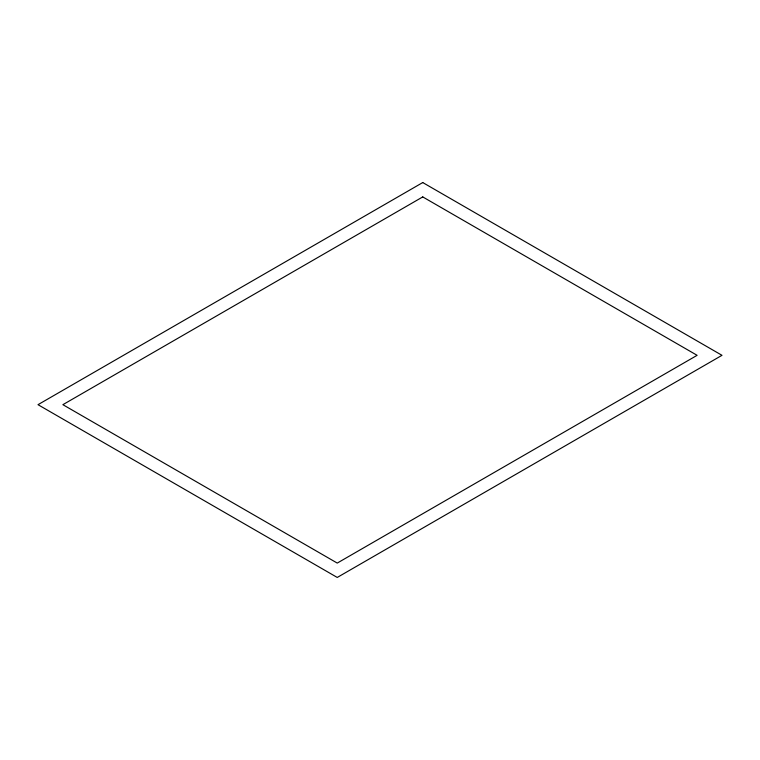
<?xml version="1.0" encoding="UTF-8"?>
<svg xmlns="http://www.w3.org/2000/svg" width="760" height="760" viewBox="0 0 760 760"><rect width="100%" height="100%" fill="white"/><g stroke="black" fill="none" stroke-linecap="round" stroke-linejoin="round"><path stroke-width="1.14" d="M422.75 182.552L38 404.681L337.25 577.448L722 355.319L422.75 182.552M422.75 196.916L62.88 404.681L337.25 563.084L697.119 355.319L422.75 196.916"/></g></svg>
